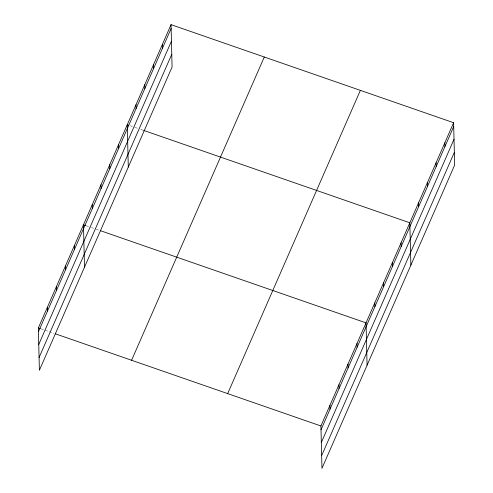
<?xml version="1.0" encoding="UTF-8"?>
<svg xmlns="http://www.w3.org/2000/svg" width="493" height="493" viewBox="0 0 493 493"><rect width="100%" height="100%" fill="white"/><g stroke="black" fill="none" stroke-linecap="round" stroke-linejoin="round"><path stroke-width="0.37" stroke-dasharray="2.46 1.85" d="M130.078 125.703L134.318 127.176M135.027 127.422L137.849 128.402M140.678 129.382L142.797 130.115M86.293 225.776L90.527 227.248M91.236 227.495L95.476 228.968M96.178 229.208L99.007 230.194M41.172 328.886L53.891 333.299"/><path stroke-width="0.74" d="M171.046 24.65L172.082 67.023L39.385 370.28L38.349 327.9L171.046 24.65L453.615 122.72L454.651 165.1L321.954 468.35L320.918 425.977L453.615 122.72M38.442 331.709L171.139 28.458M38.75 344.441L171.447 41.184M39.07 357.548L171.767 54.298M131.594 360.266L264.291 57.015M227.674 393.611L360.371 90.361M321.011 429.785L453.708 126.528M321.325 442.511L454.022 139.254M321.646 455.624L454.343 152.368M128.667 125.216L127.256 124.723L128.291 167.096M143.5 130.362L409.825 222.793L410.86 265.172M85.585 225.535L83.465 224.796L84.5 267.175M100.418 230.681L366.034 322.866L367.069 365.245M38.349 327.9L40.469 328.64M55.302 333.786L320.918 425.977M444.859 142.736L444.951 146.544M436.102 162.752L436.194 166.56M427.345 182.767L427.437 186.576M418.582 202.777L418.68 206.585M401.068 242.809L401.16 246.617M392.311 262.824L392.403 266.633M383.554 282.84L383.646 286.649M374.797 302.856L374.89 306.664M357.012 343.492L357.105 347.3M347.99 364.111L348.083 367.92M338.968 384.731L339.061 388.539M329.94 405.351L330.039 409.159M162.289 44.666L162.382 48.474M153.526 64.682L153.625 68.49M144.769 84.691L144.862 88.5M136.013 104.707L136.105 108.515M118.499 144.739L118.591 148.547M109.742 164.754L109.834 168.563M100.979 184.77L101.071 188.572M92.222 204.78L92.314 208.588M74.443 245.415L74.535 249.224M65.415 266.041L65.514 269.85M56.393 286.661L56.485 290.469M47.371 307.281L47.464 311.089"/></g></svg>
